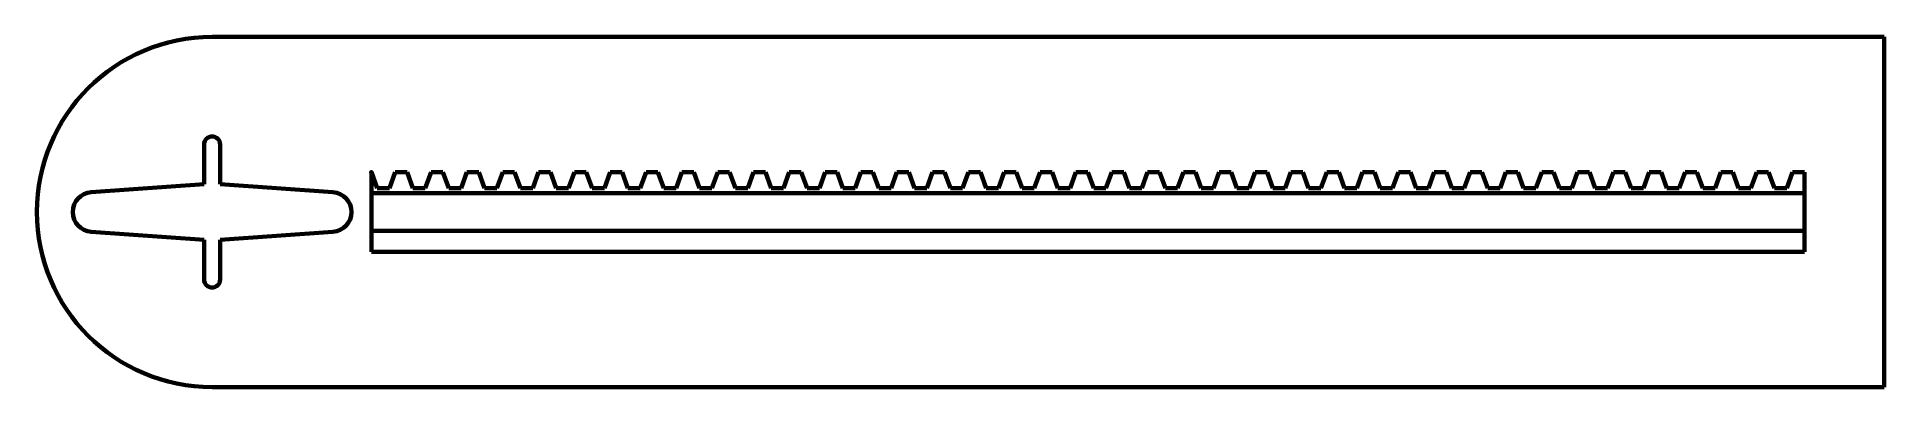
# Model space of a CAD drawing. Header units: millimetres. Extents: x -22 to 210, y -22 to 22.
import ezdxf

# ---------------------------------------------------------------- set-up
doc = ezdxf.new("R2010")
doc.units = ezdxf.units.MM
doc.layers.add('1', color=7, linetype='Continuous', true_color=0xffffff)

msp = doc.modelspace()

# ---------------------------------------------------------------- linework, layer by layer
at = {"layer": '1', "color": 163, "linetype": 'Continuous', "lineweight": 70}
for p, q in [((0, 22), (210, 22)), ((210, 22), (210, -22)), ((-1, 3.5), (-1, 8.5)), ((1, 8.5), (1, 3.5)), ((20, 5), (20.72794, 3)), ((20, -5), (20, 5)), ((22.27206, 3), (23, 5)), ((23, 5), (24.5, 5)), ((24.5, 5), (25.22794, 3)), ((26.77206, 3), (27.5, 5)), ((27.5, 5), (29, 5)), ((29, 5), (29.72794, 3)), ((31.27206, 3), (32, 5)), ((32, 5), (33.5, 5)), ((33.5, 5), (34.22794, 3)), ((35.77206, 3), (36.5, 5)), ((36.5, 5), (38, 5)), ((38, 5), (38.72794, 3)), ((40.27206, 3), (41, 5)), ((41, 5), (42.5, 5)), ((42.5, 5), (43.22794, 3)), ((44.77206, 3), (45.5, 5)), ((45.5, 5), (47, 5)), ((47, 5), (47.72794, 3)), ((49.27206, 3), (50, 5)), ((50, 5), (51.5, 5)), ((51.5, 5), (52.22794, 3)), ((53.77206, 3), (54.5, 5)), ((54.5, 5), (56, 5)), ((56, 5), (56.72794, 3)), ((58.27206, 3), (59, 5)), ((59, 5), (60.5, 5)), ((60.5, 5), (61.22794, 3)), ((62.77206, 3), (63.5, 5)), ((63.5, 5), (65, 5)), ((65, 5), (65.72794, 3)), ((67.27206, 3), (68, 5)), ((68, 5), (69.5, 5)), ((69.5, 5), (70.22794, 3)), ((71.77206, 3), (72.5, 5)), ((72.5, 5), (74, 5)), ((74, 5), (74.72794, 3)), ((76.27206, 3), (77, 5)), ((77, 5), (78.5, 5)), ((78.5, 5), (79.22794, 3)), ((80.77206, 3), (81.5, 5)), ((81.5, 5), (83, 5)), ((83, 5), (83.72794, 3)), ((85.27206, 3), (86, 5)), ((86, 5), (87.5, 5)), ((87.5, 5), (88.22794, 3)), ((89.77206, 3), (90.5, 5)), ((90.5, 5), (92, 5)), ((92, 5), (92.72794, 3)), ((94.27206, 3), (95, 5)), ((95, 5), (96.5, 5)), ((96.5, 5), (97.22794, 3)), ((98.77206, 3), (99.5, 5)), ((99.5, 5), (101, 5)), ((101, 5), (101.72794, 3)), ((103.27206, 3), (104, 5)), ((104, 5), (105.5, 5)), ((105.5, 5), (106.22794, 3)), ((107.77206, 3), (108.5, 5)), ((108.5, 5), (110, 5)), ((110, 5), (110.72794, 3)), ((112.27206, 3), (113, 5)), ((113, 5), (114.5, 5)), ((114.5, 5), (115.22794, 3)), ((116.77206, 3), (117.5, 5)), ((117.5, 5), (119, 5)), ((119, 5), (119.72794, 3)), ((121.27206, 3), (122, 5)), ((122, 5), (123.5, 5)), ((123.5, 5), (124.22794, 3)), ((125.77206, 3), (126.5, 5)), ((126.5, 5), (128, 5)), ((128, 5), (128.72794, 3)), ((130.27206, 3), (131, 5)), ((131, 5), (132.5, 5)), ((132.5, 5), (133.22794, 3)), ((134.77206, 3), (135.5, 5)), ((135.5, 5), (137, 5)), ((137, 5), (137.72794, 3)), ((139.27206, 3), (140, 5)), ((140, 5), (141.5, 5)), ((141.5, 5), (142.22794, 3)), ((143.77206, 3), (144.5, 5)), ((144.5, 5), (146, 5)), ((146, 5), (146.72794, 3)), ((148.27206, 3), (149, 5)), ((149, 5), (150.5, 5)), ((150.5, 5), (151.22794, 3)), ((152.77206, 3), (153.5, 5)), ((153.5, 5), (155, 5)), ((155, 5), (155.72794, 3)), ((157.27206, 3), (158, 5)), ((158, 5), (159.5, 5)), ((159.5, 5), (160.22794, 3)), ((161.77206, 3), (162.5, 5)), ((162.5, 5), (164, 5)), ((164, 5), (164.72794, 3)), ((166.27206, 3), (167, 5)), ((167, 5), (168.5, 5)), ((168.5, 5), (169.22794, 3)), ((170.77206, 3), (171.5, 5)), ((171.5, 5), (173, 5)), ((173, 5), (173.72794, 3)), ((175.27206, 3), (176, 5)), ((176, 5), (177.5, 5)), ((177.5, 5), (178.22794, 3)), ((179.77206, 3), (180.5, 5)), ((180.5, 5), (182, 5)), ((182, 5), (182.72794, 3)), ((184.27206, 3), (185, 5)), ((185, 5), (186.5, 5)), ((186.5, 5), (187.22794, 3)), ((188.77206, 3), (189.5, 5)), ((189.5, 5), (191, 5)), ((191, 5), (191.72794, 3)), ((193.27206, 3), (194, 5)), ((194, 5), (195.5, 5)), ((195.5, 5), (196.22794, 3)), ((197.77206, 3), (198.5, 5)), ((198.5, 5), (200, 5)), ((200, 5), (200, -5)), ((-1, 3.5), (-15.177, 2.49373)), ((1, 3.5), (15.177, 2.49373)), ((200, 2.35), (20, 2.35)), ((20.72794, 3), (22.27206, 3)), ((25.22794, 3), (26.77206, 3)), ((29.72794, 3), (31.27206, 3)), ((34.22794, 3), (35.77206, 3)), ((38.72794, 3), (40.27206, 3)), ((43.22794, 3), (44.77206, 3)), ((47.72794, 3), (49.27206, 3)), ((52.22794, 3), (53.77206, 3)), ((56.72794, 3), (58.27206, 3)), ((61.22794, 3), (62.77206, 3)), ((65.72794, 3), (67.27206, 3)), ((70.22794, 3), (71.77206, 3)), ((74.72794, 3), (76.27206, 3)), ((79.22794, 3), (80.77206, 3)), ((83.72794, 3), (85.27206, 3)), ((88.22794, 3), (89.77206, 3)), ((92.72794, 3), (94.27206, 3)), ((97.22794, 3), (98.77206, 3)), ((101.72794, 3), (103.27206, 3)), ((106.22794, 3), (107.77206, 3)), ((110.72794, 3), (112.27206, 3)), ((115.22794, 3), (116.77206, 3)), ((119.72794, 3), (121.27206, 3)), ((124.22794, 3), (125.77206, 3)), ((128.72794, 3), (130.27206, 3)), ((133.22794, 3), (134.77206, 3)), ((137.72794, 3), (139.27206, 3)), ((142.22794, 3), (143.77206, 3)), ((146.72794, 3), (148.27206, 3)), ((151.22794, 3), (152.77206, 3)), ((155.72794, 3), (157.27206, 3)), ((160.22794, 3), (161.77206, 3)), ((164.72794, 3), (166.27206, 3)), ((169.22794, 3), (170.77206, 3)), ((173.72794, 3), (175.27206, 3)), ((178.22794, 3), (179.77206, 3)), ((182.72794, 3), (184.27206, 3)), ((187.22794, 3), (188.77206, 3)), ((191.72794, 3), (193.27206, 3)), ((196.22794, 3), (197.77206, 3)), ((-1, -3.5), (-15.177, -2.49373)), ((-1, -3.5), (-1, -8.5)), ((1, -3.5), (15.177, -2.49373)), ((1, -8.5), (1, -3.5)), ((20, -2.35), (200, -2.35)), ((200, -5), (20, -5)), ((210, -22), (0, -22))]:
    msp.add_line(p, q, dxfattribs=at)
for centre, radius, start, end in [((0, 0), 22, 90, 270), ((0, 8.5), 1, 0, 180), ((-15, 0), 2.5, 94.060006, 180), ((15, 0), 2.5, 0, 85.939994), ((-15, 0), 2.5, 180, 265.939994), ((15, 0), 2.5, 274.060006, 0), ((0, -8.5), 1, 180, 0)]:
    msp.add_arc(centre, radius, start, end, dxfattribs=at)
msp.add_point((20, 5), dxfattribs=at)

doc.saveas('drawing.dxf')
